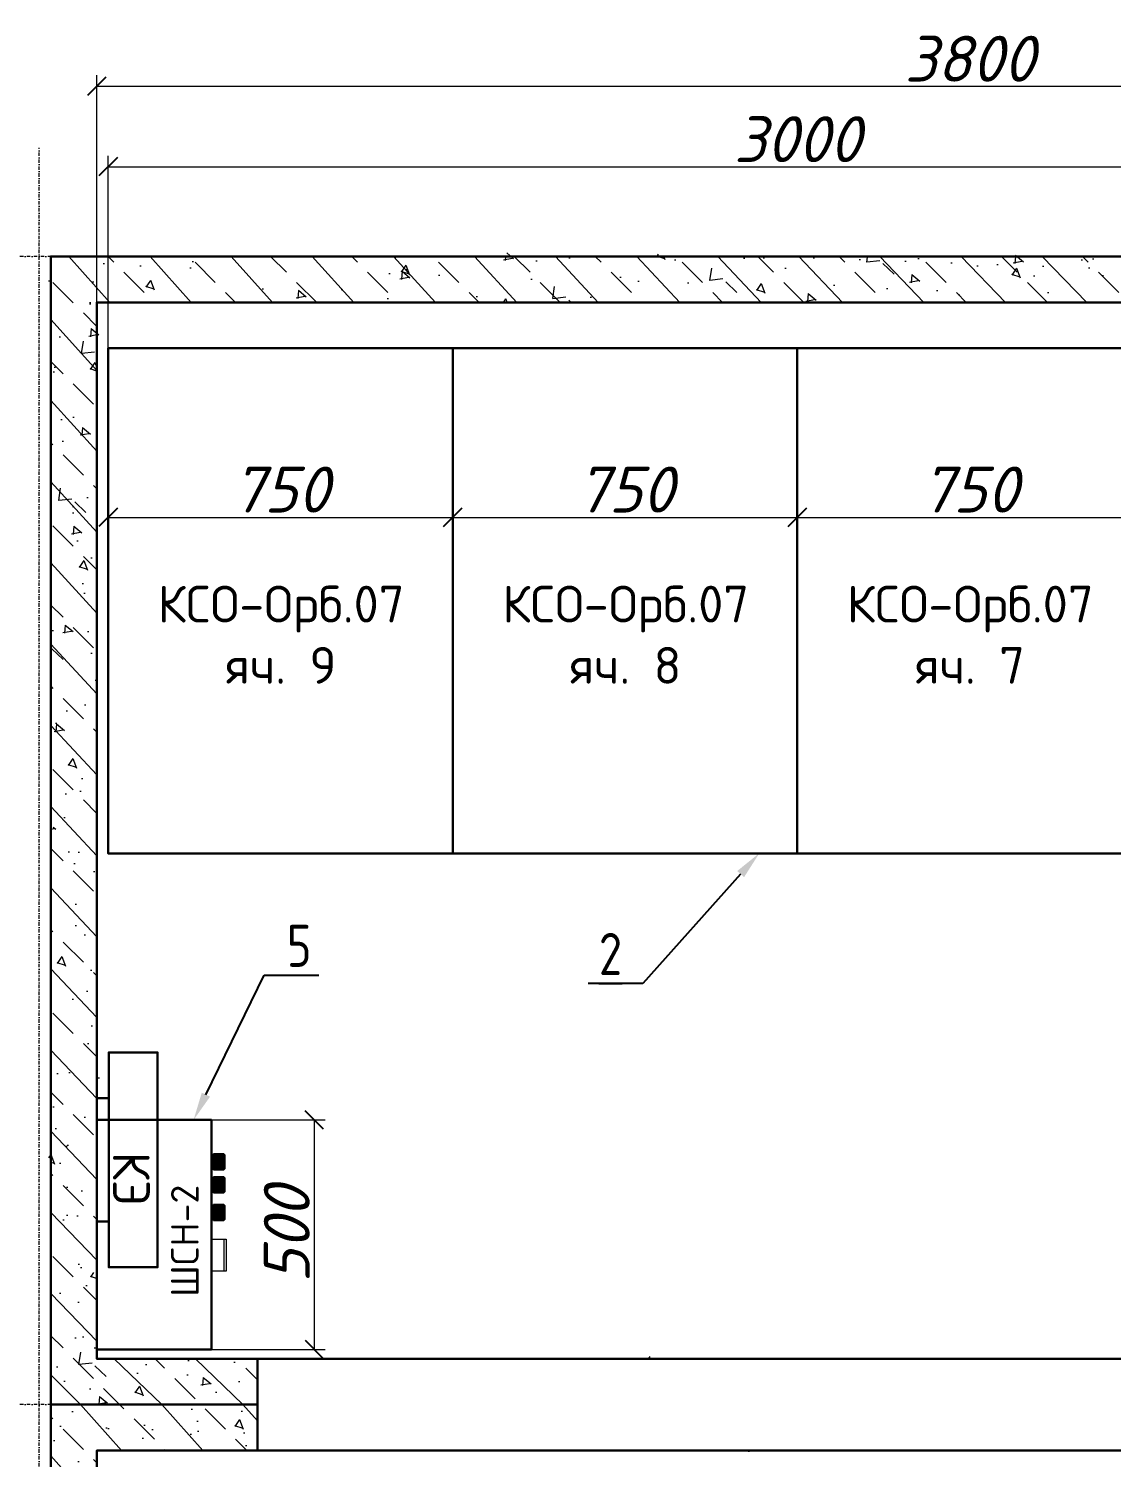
# Model space of a CAD drawing. Header units: millimetres. Extents: x 18305 to 53696, y 2146 to 15344.
# Drawn here: x 33845 to 36202, y 11985 to 15096 of the extents above; entities that cross this region are included whole.
import ezdxf
from ezdxf import colors
from ezdxf.entities.mleader import LeaderData, LeaderLine
from ezdxf.enums import TextEntityAlignment as Align
from ezdxf.math import Vec2, Vec3

# ---------------------------------------------------------------- set-up
doc = ezdxf.new("R2010")
doc.units = ezdxf.units.MM
doc.set_wipeout_variables(frame=1)
doc.linetypes.add('DASHDOT2', pattern=[0.5, 0.25, -0.125, 0, -0.125])
doc.linetypes.add('Сплошная', pattern=[0])
doc.layers.add('НОЛЬ', color=7, linetype='Continuous')
doc.layers.add('Основная', color=7, linetype='Continuous', lineweight=15)
doc.styles.get("Standard").update_dxf_attribs({"font": 'cs_gost2304a.shx'})
doc.styles.add('ГОСТ-100', font='isocpeur.ttf', dxfattribs={"height": 100})
doc.styles.add('ГОСТ-60', font='isocpeur.ttf', dxfattribs={"height": 60})
doc.styles.add('ГОСТ-80', font='isocpeur.ttf', dxfattribs={"height": 80})
doc.styles.add('ИСО курсив', font='isocpeui.ttf')
doc.dimstyles.new('ГОСТ-80', dxfattribs={"dimtxt": 80, "dimasz": 40, "dimexe": 24, "dimexo": 1, "dimgap": 10, "dimtad": 1, "dimdec": 0, "dimtxsty": 'ГОСТ-80', "dimblk": 'OBLIQUE', "dimcen": 2.5, "dimclrd": 251, "dimclre": 251, "dimclrt": 251, "dimadec": 0, "dimazin": 0, "dimtfac": 1, "dimtdec": 0, "dimtmove": 0, "dimatfit": 3, "dimfxl": 250, "dimlwd": 9, "dimlwe": 9, "dimarcsym": 2})

# ---------------------------------------------------------------- blocks, each defined once
blk = doc.blocks.new('*U889')
at = {"lineweight": 18}
h = blk.add_hatch(dxfattribs=at)
h.set_pattern_fill('ANSI33', scale=500)
h.set_pattern_definition([(45, (-270421877.2363863, -182957272.1720382), (-88.38834764831844, 88.38834764831844), []), (45, (-270421788.8480388, -182957272.1720382), (-88.38834764831844, 88.38834764831844), [62.5, -31.25])])
h.paths.add_polyline_path([(0, 4000.000000000015), (0, 0), (2500, 0), (2500, 4000.000000000015)])
h.paths.add_polyline_path([(2400, 3900.000000000015), (2400, 100), (100.0000000000001, 100), (100.0000000000001, 3900.000000000015)], flags=16)
h = blk.add_hatch(dxfattribs=at)
h.set_pattern_fill('AR-CONC', scale=30)
h.set_pattern_definition([(49.99999999999999, (-270421877.2363863, -182957272.1720382), (215.178054780226, -18.82564049477853), [22.5, -247.5]), (355, (-270421877.2363863, -182957272.1720382), (-41.6254000839, 225.6576401100035), [18, -198]), (100.45144446, (-270421859.304882, -182957273.7408414), (173.5526540181336, 206.8319972905888), [19.12205759999996, -210.3426335999997]), (46.18420000000001, (-270421877.2363863, -182957212.1720382), (320.1723992014717, -49.65578423792296), [33.75, -371.25]), (96.63563549, (-270421850.5553628, -182957216.3100303), (280.3985837022685, 292.2355802323651), [28.6831026, -315.5141279999999]), (351.1841639899999, (-270421877.2363863, -182957212.1720382), (280.3985835164319, 292.2355800809971), [27, -297.0000003]), (21, (-270421847.2363863, -182957227.1720382), (179.0721156355385, -120.7856671996016), [22.5, -247.5]), (326.0000000000001, (-270421847.2363863, -182957227.1720382), (72.99459957647451, 217.5450135140559), [18, -198]), (71.45144474, (-270421832.3137101, -182957237.2375104), (252.0667130189913, 96.75934584190615), [19.122057, -210.3426336]), (37.50000000000001, (-270421877.2363863, -182957272.1720382), (3.647956595187201, 99.86815614939344), [0, -195.6, 0, -201, 0, -198.75]), (7.499999999999999, (-270421877.2363863, -182957272.1720382), (78.92086123264458, 118.3235135647081), [0, -114.6, 0, -191.1, 0, -75.75]), (327.5, (-270421944.1363863, -182957272.1720382), (160.1467308517227, -6.766461520313927), [0, -75, 0, -234, 0, -310.5]), (317.5, (-270421974.1363863, -182957272.1720382), (174.9558508027159, 30.03149469969532), [0, -97.5, 0, -155.4, 0, -220.5])])
h.paths.add_polyline_path([(1.13686837721616e-13, 4000.000000000015), (0, 4.547473508864641e-13), (2500, 9.094947017729282e-13), (2500, 4000.000000000015)])
h.paths.add_polyline_path([(2400, 3900.000000000015), (2400, 100), (100.0000000000001, 100), (100, 3900.000000000015)], flags=16)
at = {"color": 7, "lineweight": 30}
for points in [[(0, 4000.000000000015), (2500, 4000.000000000015), (2500, 0), (0, 0)], [(100, 3900.000000000015), (2400, 3900.000000000015), (2400, 100), (100, 100)]]:
    blk.add_lwpolyline(points, close=True, dxfattribs=at)
blk = doc.blocks.new('_OBLIQUE')
at = {"color": 0, "linetype": 'ByBlock'}
blk.add_line((-0.5, -0.5), (0.5, 0.5), dxfattribs=at)
blk = doc.blocks.new('*D1874')
at = {"color": 251, "linetype": 'Сплошная', "lineweight": 9, "transparency": 16777216}
for p, q in [((34017.78248774052, 14234.33528456214), (34017.78248774052, 14007.85205545754)), ((34767.78248774052, 14234.33528456214), (34767.78248774052, 14007.85205545754))]:
    blk.add_line(p, q, dxfattribs=at)
at = {"color": 251, "linetype": 'Continuous', "lineweight": 9, "transparency": 16777216}
blk.add_line((34017.78248774052, 14031.85205545754), (34767.78248774052, 14031.85205545754), dxfattribs=at)
at = {"layer": 'Defpoints', "color": 0, "transparency": 16777216}
for p in [(34017.78248774052, 14235.33528456214), (34767.78248774052, 14235.33528456214), (34767.78248774052, 14031.85205545754)]:
    blk.add_point(p, dxfattribs=at)
at = {"color": 251, "lineweight": 9, "transparency": 16777216, "xscale": 40, "yscale": 40, "zscale": 40, "rotation": 180}
blk.add_blockref('_OBLIQUE', (34017.78248774052, 14031.85205545754), dxfattribs=at)
at = {"color": 251, "lineweight": 9, "transparency": 16777216, "xscale": 40, "yscale": 40, "zscale": 40}
blk.add_blockref('_OBLIQUE', (34767.78248774052, 14031.85205545754), dxfattribs=at)
at = {"color": 7, "lineweight": 40, "transparency": 16777216, "insert": (34392.78248774052, 14092.49599485148), "char_height": 100, "attachment_point": 5, "style": 'ИСО курсив'}
blk.add_mtext('750', dxfattribs=at)
blk = doc.blocks.new('*D1875')
at = {"color": 251, "linetype": 'Сплошная', "lineweight": 9, "transparency": 16777216}
for p, q in [((34767.78248774052, 14234.33528456214), (34767.78248774052, 14007.85205545754)), ((35517.78248774052, 14234.33528456214), (35517.78248774052, 14007.85205545754))]:
    blk.add_line(p, q, dxfattribs=at)
at = {"color": 251, "linetype": 'Continuous', "lineweight": 9, "transparency": 16777216}
blk.add_line((34767.78248774052, 14031.85205545754), (35517.78248774052, 14031.85205545754), dxfattribs=at)
at = {"layer": 'Defpoints', "color": 0, "transparency": 16777216}
for p in [(34767.78248774052, 14235.33528456214), (35517.78248774052, 14235.33528456214), (35517.78248774052, 14031.85205545754)]:
    blk.add_point(p, dxfattribs=at)
at = {"color": 251, "lineweight": 9, "transparency": 16777216, "xscale": 40, "yscale": 40, "zscale": 40, "rotation": 180}
blk.add_blockref('_OBLIQUE', (34767.78248774052, 14031.85205545754), dxfattribs=at)
at = {"color": 251, "lineweight": 9, "transparency": 16777216, "xscale": 40, "yscale": 40, "zscale": 40}
blk.add_blockref('_OBLIQUE', (35517.78248774052, 14031.85205545754), dxfattribs=at)
at = {"color": 7, "lineweight": 40, "transparency": 16777216, "insert": (35142.78248774052, 14092.49599485148), "char_height": 100, "attachment_point": 5, "style": 'ИСО курсив'}
blk.add_mtext('750', dxfattribs=at)
blk = doc.blocks.new('*D1876')
at = {"color": 251, "linetype": 'Сплошная', "lineweight": 9, "transparency": 16777216}
for p, q in [((35517.78248774052, 14234.33528456214), (35517.78248774052, 14007.85205545754)), ((36267.78248774052, 14234.33528456214), (36267.78248774052, 14007.85205545754))]:
    blk.add_line(p, q, dxfattribs=at)
at = {"color": 251, "linetype": 'Continuous', "lineweight": 9, "transparency": 16777216}
blk.add_line((35517.78248774052, 14031.85205545754), (36267.78248774052, 14031.85205545754), dxfattribs=at)
at = {"layer": 'Defpoints', "color": 0, "transparency": 16777216}
for p in [(35517.78248774052, 14235.33528456214), (36267.78248774052, 14235.33528456214), (36267.78248774052, 14031.85205545754)]:
    blk.add_point(p, dxfattribs=at)
at = {"color": 251, "lineweight": 9, "transparency": 16777216, "xscale": 40, "yscale": 40, "zscale": 40, "rotation": 180}
blk.add_blockref('_OBLIQUE', (35517.78248774052, 14031.85205545754), dxfattribs=at)
at = {"color": 251, "lineweight": 9, "transparency": 16777216, "xscale": 40, "yscale": 40, "zscale": 40}
blk.add_blockref('_OBLIQUE', (36267.78248774052, 14031.85205545754), dxfattribs=at)
at = {"color": 7, "lineweight": 40, "transparency": 16777216, "insert": (35892.78248774052, 14092.49599485148), "char_height": 100, "attachment_point": 5, "style": 'ИСО курсив'}
blk.add_mtext('750', dxfattribs=at)
blk = doc.blocks.new('*D1970')
at = {"color": 251, "linetype": 'Сплошная', "lineweight": 9, "transparency": 16777216}
for p, q in [((34017.78248774052, 14401.03182551509), (34017.78248774052, 14819.45795258292)), ((37017.78248774052, 14401.03182551509), (37017.78248774052, 14819.45795258292))]:
    blk.add_line(p, q, dxfattribs=at)
at = {"color": 251, "linetype": 'Continuous', "lineweight": 9, "transparency": 16777216}
blk.add_line((34017.78248774052, 14795.45795258292), (37017.78248774052, 14795.45795258292), dxfattribs=at)
at = {"layer": 'Defpoints', "color": 0, "transparency": 16777216}
for p in [(37017.78248774052, 14795.45795258292), (34017.78248774052, 14400.03182551509), (37017.78248774052, 14400.03182551509)]:
    blk.add_point(p, dxfattribs=at)
at = {"color": 251, "lineweight": 9, "transparency": 16777216, "xscale": 40, "yscale": 40, "zscale": 40, "rotation": 180}
blk.add_blockref('_OBLIQUE', (34017.78248774052, 14795.45795258292), dxfattribs=at)
at = {"color": 251, "lineweight": 9, "transparency": 16777216, "xscale": 40, "yscale": 40, "zscale": 40}
blk.add_blockref('_OBLIQUE', (37017.78248774052, 14795.45795258292), dxfattribs=at)
at = {"color": 7, "lineweight": 40, "transparency": 16777216, "insert": (35517.78248774052, 14855.45795258292), "char_height": 100, "attachment_point": 5, "style": 'ИСО курсив'}
blk.add_mtext('3000', dxfattribs=at)
blk = doc.blocks.new('*D1972')
at = {"color": 251, "linetype": 'Сплошная', "lineweight": 9, "transparency": 16777216}
for p, q in [((33992.78248774052, 14501.03182551509), (33992.78248774052, 14994.65412154596)), ((37792.78248774054, 14501.03182551509), (37792.78248774054, 14994.65412154596))]:
    blk.add_line(p, q, dxfattribs=at)
at = {"color": 251, "linetype": 'Continuous', "lineweight": 9, "transparency": 16777216}
blk.add_line((33992.78248774052, 14970.65412154596), (37792.78248774054, 14970.65412154596), dxfattribs=at)
at = {"layer": 'Defpoints', "color": 0, "transparency": 16777216}
for p in [(37792.78248774054, 14970.65412154596), (33992.78248774052, 14500.03182551509), (37792.78248774054, 14500.03182551509)]:
    blk.add_point(p, dxfattribs=at)
at = {"color": 251, "lineweight": 9, "transparency": 16777216, "xscale": 40, "yscale": 40, "zscale": 40, "rotation": 180}
blk.add_blockref('_OBLIQUE', (33992.78248774052, 14970.65412154596), dxfattribs=at)
at = {"color": 251, "lineweight": 9, "transparency": 16777216, "xscale": 40, "yscale": 40, "zscale": 40}
blk.add_blockref('_OBLIQUE', (37792.78248774054, 14970.65412154596), dxfattribs=at)
at = {"color": 7, "lineweight": 40, "transparency": 16777216, "insert": (35892.78248774053, 15030.65412154596), "char_height": 100, "attachment_point": 5, "style": 'ИСО курсив'}
blk.add_mtext('3800', dxfattribs=at)
blk = doc.blocks.new('*D1938')
at = {"color": 251, "linetype": 'Сплошная', "lineweight": 9, "transparency": 16777216}
for p, q in [((34243.78248774054, 12720.0318255151), (34490.46486848664, 12720.0318255151)), ((34243.78248774054, 12220.0318255151), (34490.46486848664, 12220.0318255151))]:
    blk.add_line(p, q, dxfattribs=at)
at = {"color": 251, "linetype": 'Continuous', "lineweight": 9, "transparency": 16777216}
blk.add_line((34466.46486848664, 12720.0318255151), (34466.46486848664, 12220.0318255151), dxfattribs=at)
at = {"layer": 'Defpoints', "color": 0, "transparency": 16777216}
for p in [(34242.78248774054, 12720.0318255151), (34242.78248774054, 12220.0318255151), (34466.46486848664, 12220.0318255151)]:
    blk.add_point(p, dxfattribs=at)
at = {"color": 251, "lineweight": 9, "transparency": 16777216, "xscale": 40, "yscale": 40, "zscale": 40}
for p, rotation in [((34466.46486848664, 12720.0318255151), 90), ((34466.46486848664, 12220.0318255151), 270)]:
    blk.add_blockref('_OBLIQUE', p, dxfattribs=dict(at, rotation=rotation))
at = {"color": 7, "lineweight": 40, "transparency": 16777216, "insert": (34406.46486848663, 12470.03182551509), "char_height": 100, "attachment_point": 5, "rotation": 90, "style": 'ИСО курсив'}
blk.add_mtext('500', dxfattribs=at)

msp = doc.modelspace()

# ---------------------------------------------------------------- linework, layer by layer
at = {"color": 5, "lineweight": 30}
for points in [[(34767.78248774052, 14400.03182551509), (34017.78248774052, 14400.03182551509), (34017.78248774052, 13300.03182551509), (34767.78248774052, 13300.03182551509)], [(35517.78248774052, 14400.03182551509), (34767.78248774052, 14400.03182551509), (34767.78248774052, 13300.03182551509), (35517.78248774052, 13300.03182551509)], [(36267.78248774052, 14400.03182551509), (35517.78248774052, 14400.03182551509), (35517.78248774052, 13300.03182551509), (36267.78248774052, 13300.03182551509)]]:
    msp.add_lwpolyline(points, close=True, dxfattribs=at)
at = {"color": 194, "lineweight": 30}
for points in [[(33992.78248774014, 12866.94822540495), (33992.78248774014, 12766.94822540495), (34019.18942615214, 12766.94822540495)], [(33992.78248774014, 12398.94822540495), (33992.78248774014, 12498.94822540495), (34019.18942615214, 12498.94822540495)]]:
    msp.add_lwpolyline(points, dxfattribs=at)
msp.add_lwpolyline([(34019.18942615214, 12448.94822540495), (34019.18942615214, 12866.94822540495), (34125.39574024941, 12866.94822540495), (34125.39574024941, 12448.94822540495), (34125.39574024941, 12398.94822540495), (34019.18942615214, 12398.94822540495)], close=True, dxfattribs=at)
at = {"color": 5, "linetype": 'Continuous', "lineweight": 30}
msp.add_lwpolyline([(34242.78248774052, 12720.03182551509), (34242.78248774052, 12220.03182551509), (33992.78248774052, 12220.03182551509), (33992.78248774052, 12720.03182551509)], close=True, dxfattribs=at)
at = {"layer": 'НОЛЬ', "color": 44, "linetype": 'DASHDOT2', "lineweight": 20, "ltscale": 30}
for p, q in [((33867.78248774009, 8778.971034718328), (33867.78248774055, 14836.66271716499)), ((38453.78987930003, 14600.03182551509), (27205.29660477116, 14600.03182551509)), ((38453.78987930002, 12100.03182551509), (27205.29660477116, 12100.03182551509)), ((38453.78987930003, 12100.03182551509), (28205.29660477116, 12100.03182551509))]:
    msp.add_line(p, q, dxfattribs=at)
at = {"layer": 'Основная', "color": 5, "linetype": 'ByBlock', "lineweight": 0, "ltscale": 10}
for p, q in [((34246.78248774052, 12643.01150366478), (34242.78248774052, 12643.01150366478)), ((34269.78248774052, 12646.01150366478), (34246.78248774052, 12646.01150366478)), ((34246.78248774052, 12611.01150366478), (34246.78248774052, 12646.01150366478)), ((34246.78248774052, 12644.81150366366), (34269.78248774052, 12644.81150366366)), ((34246.78248774052, 12643.6115036644), (34269.78248774052, 12643.6115036644)), ((34246.78248774052, 12642.41150366422), (34269.78248774052, 12642.41150366422)), ((34246.78248774052, 12641.21150366403), (34269.78248774052, 12641.21150366403)), ((34246.78248774052, 12640.01150366478), (34269.78248774052, 12640.01150366478)), ((34246.78248774052, 12638.81150366366), (34269.78248774052, 12638.81150366366)), ((34246.78248774052, 12637.6115036644), (34269.78248774052, 12637.6115036644)), ((34246.78248774052, 12636.41150366422), (34269.78248774052, 12636.41150366422)), ((34246.78248774052, 12635.21150366403), (34269.78248774052, 12635.21150366403)), ((34246.78248774052, 12634.01150366385), (34269.78248774052, 12634.01150366385)), ((34246.78248774052, 12632.81150366366), (34269.78248774052, 12632.81150366366)), ((34269.78248774052, 12611.01150366478), (34269.78248774052, 12646.01150366478)), ((34272.78248774052, 12643.01150366478), (34269.78248774052, 12646.01150366478)), ((34272.78248774052, 12614.01150366478), (34272.78248774052, 12643.01150366478)), ((34246.78248774052, 12614.01150366478), (34242.78248774052, 12614.01150366478)), ((34246.78248774052, 12631.6115036644), (34269.78248774052, 12631.6115036644)), ((34246.78248774052, 12630.41150366422), (34269.78248774052, 12630.41150366422)), ((34246.78248774052, 12629.21150366403), (34269.78248774052, 12629.21150366403)), ((34246.78248774052, 12628.01150366385), (34269.78248774052, 12628.01150366385)), ((34246.78248774052, 12626.81150366366), (34269.78248774052, 12626.81150366366)), ((34246.78248774052, 12625.6115036644), (34269.78248774052, 12625.6115036644)), ((34246.78248774052, 12624.41150366329), (34269.78248774052, 12624.41150366329)), ((34246.78248774052, 12623.21150366403), (34269.78248774052, 12623.21150366403)), ((34246.78248774052, 12622.01150366385), (34269.78248774052, 12622.01150366385)), ((34246.78248774052, 12620.81150366366), (34269.78248774052, 12620.81150366366)), ((34246.78248774052, 12619.6115036644), (34269.78248774052, 12619.6115036644)), ((34246.78248774052, 12618.41150366329), (34269.78248774052, 12618.41150366329)), ((34246.78248774052, 12617.21150366403), (34269.78248774052, 12617.21150366403)), ((34246.78248774052, 12616.01150366385), (34269.78248774052, 12616.01150366385)), ((34246.78248774052, 12614.81150366366), (34269.78248774052, 12614.81150366366)), ((34246.78248774052, 12613.6115036644), (34269.78248774052, 12613.6115036644)), ((34246.78248774052, 12612.41150366329), (34269.78248774052, 12612.41150366329)), ((34246.78248774052, 12611.01150366478), (34269.78248774052, 12611.01150366478)), ((34272.78248774052, 12614.01150366478), (34269.78248774052, 12611.01150366478)), ((34246.78248774052, 12593.01150366478), (34242.78248774052, 12593.01150366478)), ((34269.78248774052, 12596.01150366478), (34246.78248774052, 12596.01150366478)), ((34246.78248774052, 12561.01150366478), (34246.78248774052, 12596.01150366478)), ((34246.78248774052, 12594.81150366366), (34269.78248774052, 12594.81150366366)), ((34246.78248774052, 12593.6115036644), (34269.78248774052, 12593.6115036644)), ((34246.78248774052, 12592.41150366422), (34269.78248774052, 12592.41150366422)), ((34246.78248774052, 12591.21150366403), (34269.78248774052, 12591.21150366403)), ((34246.78248774052, 12590.01150366478), (34269.78248774052, 12590.01150366478)), ((34246.78248774052, 12588.81150366366), (34269.78248774052, 12588.81150366366)), ((34246.78248774052, 12587.6115036644), (34269.78248774052, 12587.6115036644)), ((34246.78248774052, 12586.41150366422), (34269.78248774052, 12586.41150366422)), ((34246.78248774052, 12585.21150366403), (34269.78248774052, 12585.21150366403)), ((34246.78248774052, 12584.01150366385), (34269.78248774052, 12584.01150366385)), ((34246.78248774052, 12582.81150366366), (34269.78248774052, 12582.81150366366)), ((34246.78248774052, 12581.6115036644), (34269.78248774052, 12581.6115036644)), ((34246.78248774052, 12580.41150366422), (34269.78248774052, 12580.41150366422)), ((34246.78248774052, 12579.21150366403), (34269.78248774052, 12579.21150366403)), ((34246.78248774052, 12578.01150366385), (34269.78248774052, 12578.01150366385)), ((34246.78248774052, 12576.81150366366), (34269.78248774052, 12576.81150366366)), ((34246.78248774052, 12575.6115036644), (34269.78248774052, 12575.6115036644)), ((34246.78248774052, 12574.41150366329), (34269.78248774052, 12574.41150366329)), ((34246.78248774052, 12573.21150366403), (34269.78248774052, 12573.21150366403)), ((34246.78248774052, 12572.01150366385), (34269.78248774052, 12572.01150366385)), ((34246.78248774052, 12570.81150366366), (34269.78248774052, 12570.81150366366)), ((34246.78248774052, 12569.6115036644), (34269.78248774052, 12569.6115036644)), ((34269.78248774052, 12561.01150366478), (34269.78248774052, 12596.01150366478)), ((34272.78248774052, 12593.01150366478), (34269.78248774052, 12596.01150366478)), ((34272.78248774052, 12564.01150366478), (34272.78248774052, 12593.01150366478)), ((34246.78248774052, 12564.01150366478), (34242.78248774052, 12564.01150366478)), ((34246.78248774052, 12568.41150366329), (34269.78248774052, 12568.41150366329)), ((34246.78248774052, 12567.21150366403), (34269.78248774052, 12567.21150366403)), ((34246.78248774052, 12566.01150366385), (34269.78248774052, 12566.01150366385)), ((34246.78248774052, 12564.81150366366), (34269.78248774052, 12564.81150366366)), ((34246.78248774052, 12563.6115036644), (34269.78248774052, 12563.6115036644)), ((34246.78248774052, 12562.41150366329), (34269.78248774052, 12562.41150366329)), ((34246.78248774052, 12561.01150366478), (34269.78248774052, 12561.01150366478)), ((34272.78248774052, 12564.01150366478), (34269.78248774052, 12561.01150366478)), ((34246.78248774052, 12533.01150366478), (34242.78248774052, 12533.01150366478)), ((34269.78248774052, 12536.01150366478), (34246.78248774052, 12536.01150366478)), ((34246.78248774052, 12501.01150366478), (34246.78248774052, 12536.01150366478)), ((34246.78248774052, 12534.81150366366), (34269.78248774052, 12534.81150366366)), ((34246.78248774052, 12533.6115036644), (34269.78248774052, 12533.6115036644)), ((34246.78248774052, 12532.41150366422), (34269.78248774052, 12532.41150366422)), ((34246.78248774052, 12531.21150366403), (34269.78248774052, 12531.21150366403)), ((34246.78248774052, 12530.01150366478), (34269.78248774052, 12530.01150366478)), ((34246.78248774052, 12528.81150366366), (34269.78248774052, 12528.81150366366)), ((34246.78248774052, 12527.6115036644), (34269.78248774052, 12527.6115036644)), ((34246.78248774052, 12526.41150366422), (34269.78248774052, 12526.41150366422)), ((34246.78248774052, 12525.21150366403), (34269.78248774052, 12525.21150366403)), ((34246.78248774052, 12524.01150366385), (34269.78248774052, 12524.01150366385)), ((34246.78248774052, 12522.81150366366), (34269.78248774052, 12522.81150366366)), ((34246.78248774052, 12521.6115036644), (34269.78248774052, 12521.6115036644)), ((34246.78248774052, 12520.41150366422), (34269.78248774052, 12520.41150366422)), ((34246.78248774052, 12519.21150366403), (34269.78248774052, 12519.21150366403)), ((34246.78248774052, 12518.01150366385), (34269.78248774052, 12518.01150366385)), ((34246.78248774052, 12516.81150366366), (34269.78248774052, 12516.81150366366)), ((34246.78248774052, 12515.6115036644), (34269.78248774052, 12515.6115036644)), ((34246.78248774052, 12514.41150366329), (34269.78248774052, 12514.41150366329)), ((34246.78248774052, 12513.21150366403), (34269.78248774052, 12513.21150366403)), ((34246.78248774052, 12512.01150366385), (34269.78248774052, 12512.01150366385)), ((34246.78248774052, 12510.81150366366), (34269.78248774052, 12510.81150366366)), ((34246.78248774052, 12509.6115036644), (34269.78248774052, 12509.6115036644)), ((34246.78248774052, 12508.41150366329), (34269.78248774052, 12508.41150366329)), ((34246.78248774052, 12507.21150366403), (34269.78248774052, 12507.21150366403)), ((34269.78248774052, 12501.01150366478), (34269.78248774052, 12536.01150366478)), ((34272.78248774052, 12533.01150366478), (34269.78248774052, 12536.01150366478)), ((34272.78248774052, 12504.01150366478), (34272.78248774052, 12533.01150366478)), ((34246.78248774052, 12504.01150366478), (34242.78248774052, 12504.01150366478)), ((34246.78248774052, 12506.01150366385), (34269.78248774052, 12506.01150366385)), ((34246.78248774052, 12504.81150366366), (34269.78248774052, 12504.81150366366)), ((34246.78248774052, 12503.6115036644), (34269.78248774052, 12503.6115036644)), ((34246.78248774052, 12502.41150366329), (34269.78248774052, 12502.41150366329)), ((34246.78248774052, 12501.01150366478), (34269.78248774052, 12501.01150366478)), ((34272.78248774052, 12504.01150366478), (34269.78248774052, 12501.01150366478)), ((34242.78248774052, 12460.28732410632), (34274.78248774052, 12460.28732410632)), ((34270.28248774052, 12390.76771768089), (34270.28248774052, 12460.28732410632)), ((34274.78248774052, 12460.28732410632), (34274.78248774052, 12390.76771768089)), ((34274.78248774052, 12390.76771768089), (34242.78248774052, 12390.76771768089))]:
    msp.add_line(p, q, dxfattribs=at)

# ---------------------------------------------------------------- block references
at = {"color": 7, "rotation": 270}
for p in [(33892.78248774052, 14600.03182551509), (33892.78248774052, 12100.03182551509)]:
    msp.add_blockref('*U889', p, dxfattribs=at)

# ---------------------------------------------------------------- texts
at = {"color": 5, "linetype": 'Continuous', "lineweight": 30, "style": 'ГОСТ-60'}
msp.add_text('ШСН-2', height=60, rotation=90, dxfattribs=at).set_placement((34184.60688496703, 12456.53959868982), align=Align.MIDDLE_CENTER)
at = {"color": 5, "lineweight": 30, "char_height": 80, "attachment_point": 7, "style": 'ГОСТ-80'}
for s, insert in [('\\pxqc;КСО-Орб.07\\Pяч. 9', (34132.79799860359, 13669.75701108965)), ('\\pxqc;КСО-Орб.07\\Pяч. 8', (34882.79799860359, 13669.75701108965)), ('\\pxqc;КСО-Орб.07\\Pяч. 7', (35632.79799860359, 13669.75701108965))]:
    msp.add_mtext_dynamic_manual_height_columns(s, width=522.7545420031529, gutter_width=450, heights=[0], dxfattribs=dict(at, insert=insert))
at = {"color": 194, "lineweight": 30, "insert": (34068.22306308003, 12591.598950763), "char_height": 80, "attachment_point": 5, "rotation": 270, "style": 'ГОСТ-100'}
msp.add_mtext_dynamic_manual_height_columns('\\pxqc;КЭ', width=1812.984121850619, gutter_width=500, heights=[0], dxfattribs=at)

# ---------------------------------------------------------------- dimensions: what is measured, and where the dimension line sits
at = {"color": 7, "lineweight": 40}
for base, p1, p2, picture, middle in [((37792.78248774054, 14970.65412154596), (33992.78248774052, 14500.03182551509), (37792.78248774054, 14500.03182551509), '*D1972', (35892.78248774053, 15030.65412154596)), ((37017.78248774052, 14795.45795258292), (34017.78248774052, 14400.03182551509), (37017.78248774052, 14400.03182551509), '*D1970', (35517.78248774052, 14855.45795258292)), ((34767.78248774052, 14031.85205545754), (34017.78248774052, 14235.33528456214), (34767.78248774052, 14235.33528456214), '*D1874', (34392.78248774052, 14092.49599485148)), ((35517.78248774052, 14031.85205545754), (34767.78248774052, 14235.33528456214), (35517.78248774052, 14235.33528456214), '*D1875', (35142.78248774052, 14092.49599485148)), ((36267.78248774052, 14031.85205545754), (35517.78248774052, 14235.33528456214), (36267.78248774052, 14235.33528456214), '*D1876', (35892.78248774052, 14092.49599485148))]:
    dim = msp.add_linear_dim(base=base, p1=p1, p2=p2, dimstyle='ГОСТ-80', override={"dimtxt": 100, "dimtxsty": 'ИСО курсив', "dimclrt": 7}, dxfattribs=at)
    dim.commit()
    dim.dimension.update_dxf_attribs({"geometry": picture, "text_midpoint": middle})

# ---------------------------------------------------------------- leaders
ml = msp.add_multileader_mtext('Standard')
ml.set_content('\\L{\\L2}', color=256)
ml.set_leader_properties()
ml.build(insert=Vec2(0, 0))
ml.multileader.update_dxf_attribs({"text_left_attachment_type": 5, "text_right_attachment_type": 8, "dogleg_length": 18.87419276917274, "arrow_head_size": 61.05591781089758})
ctx = ml.context
ctx.base_point, ctx.char_height, ctx.arrow_head_size, ctx.landing_gap_size, ctx.plane_origin = Vec3(35055.45483951832, 13015.82939459453), 91.58387671634637, 61.05591781089758, 30.52795890544879, Vec3(35748.21532378948, 12932.55909408425)
ctx.left_attachment, ctx.right_attachment = 5, 8
notes = []
notes.append((ctx, [(0, (1, 1, 0), (35181.93021477657, 13017.19439613164), (-1, 0), 18.87419276917274, [(0, [(35435.23129207555, 13300.73875898431)], 0, [])])]))
ctx.mtext.insert, ctx.mtext.flow_direction = Vec3(35085.98279842376, 13127.09504819126), 5
ml = msp.add_multileader_mtext('Standard')
ml.set_content('{\\L5}', color=256)
ml.set_leader_properties()
ml.build(insert=Vec2(0, 0))
ml.multileader.update_dxf_attribs({"text_left_attachment_type": 5, "text_right_attachment_type": 8, "dogleg_length": 18.87419276917274, "arrow_head_size": 61.05591781089758})
ctx = ml.context
ctx.base_point, ctx.char_height, ctx.arrow_head_size, ctx.landing_gap_size, ctx.plane_origin = Vec3(34376.12685424695, 13034.92239900879), 91.58387671634637, 61.05591781089758, 30.52795890544879, Vec3(35055.05060123862, 12950.2870969614)
ctx.left_attachment, ctx.right_attachment = 5, 8
notes.append((ctx, [(1, (1, 1, 0), (34357.25266147777, 13034.92239900879), (1, 0), 18.87419276917274, [(0, [(34203.76436568129, 12720.03182551509)], 0, [])])]))
ctx.mtext.insert, ctx.mtext.flow_direction = Vec3(34406.6548131524, 13144.82305106841), 5
for ctx, leaders in notes:
    for number, flags, end, landing, length, lines in leaders:
        leader = LeaderData()
        leader.index, (leader.has_last_leader_line, leader.has_dogleg_vector, leader.attachment_direction) = number, flags
        leader.last_leader_point, leader.dogleg_vector, leader.dogleg_length = Vec3(end), Vec3(landing), length
        for number, points, colour, breaks in lines:
            line = LeaderLine()
            line.index, line.vertices, line.color, line.breaks = number, Vec3.list(points), colors.encode_raw_color(colour), breaks
            leader.lines.append(line)
        ctx.leaders.append(leader)

# ---------------------------------------------------------------- next in the draw order: wipeouts: each hides what was drawn before it
at = {"color": 7, "lineweight": 18}
msp.add_wipeout([(37442.78248774052, 12200.03182551509), (37442.78248774052, 12000.031825515092), (34342.78248774052, 12000.031825515109), (34342.78248774052, 12200.031825515092)], dxfattribs=at)

# ---------------------------------------------------------------- next in the draw order: linework, layer by layer
at = {"color": 7, "lineweight": 30}
msp.add_lwpolyline([(37442.78248774052, 12200.03182551509), (37442.78248774052, 12000.03182551509), (34342.78248774052, 12000.03182551509), (34342.78248774052, 12200.03182551509)], close=True, dxfattribs=at)

# ---------------------------------------------------------------- next in the draw order: dimensions: what is measured, and where the dimension line sits
at = {"color": 7, "lineweight": 40}
dim = msp.add_linear_dim(base=(34466.46486848664, 12220.0318255151), p1=(34242.78248774052, 12720.03182551509), p2=(34242.78248774052, 12220.03182551509), angle=90, dimstyle='ГОСТ-80', override={"dimtxt": 100, "dimtxsty": 'ИСО курсив', "dimclrt": 7}, dxfattribs=at)
dim.commit()
dim.dimension.update_dxf_attribs({"geometry": '*D1938', "text_midpoint": (34406.46486848663, 12470.03182551509)})

doc.saveas('drawing.dxf')
